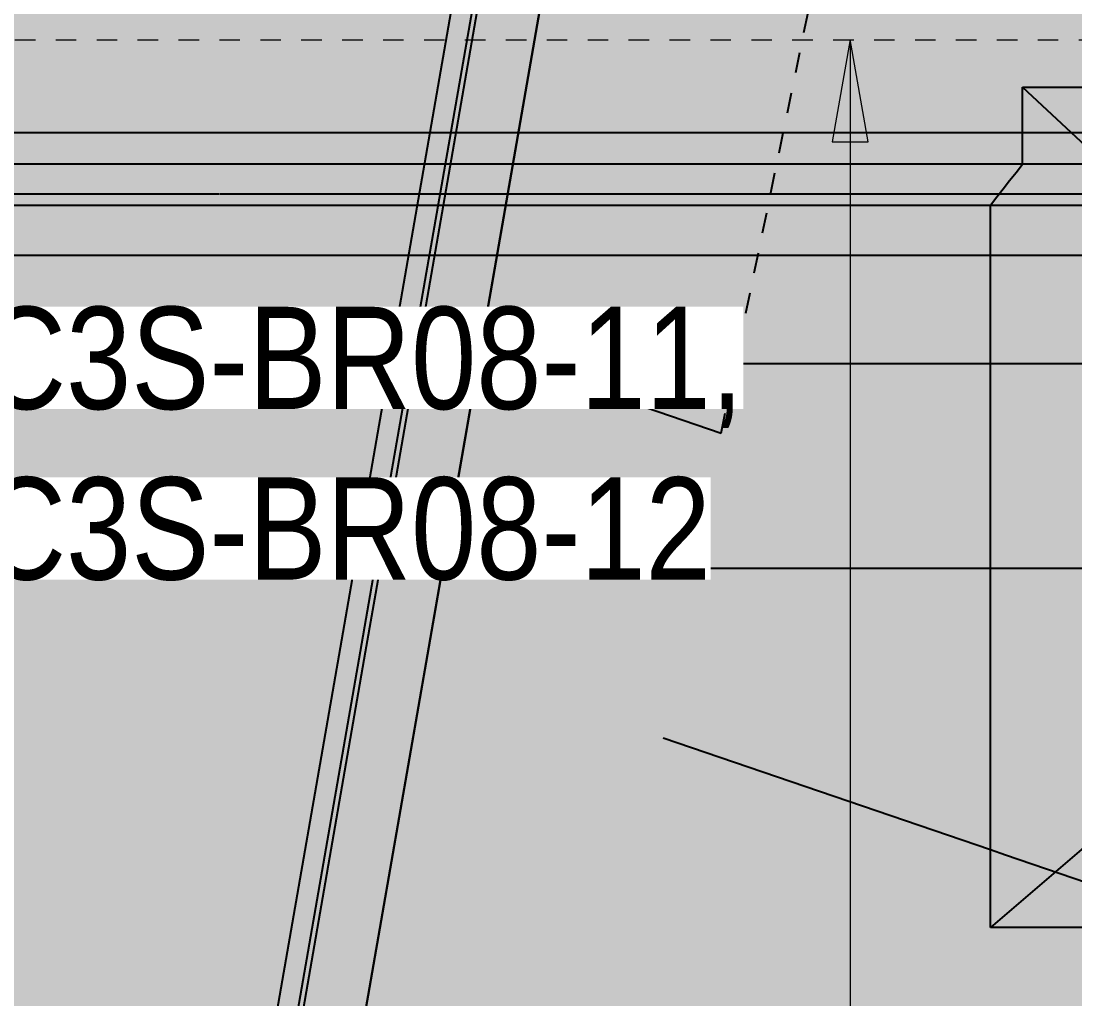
# Model space of a CAD drawing. Header units: metres. Extents: x -1147 to -802, y 5 to 567.
# Drawn here: x -1032.06 to -1026.91, y 539.5 to 544.28 of the extents above; entities that cross this region are included whole.
import ezdxf

# ---------------------------------------------------------------- set-up
doc = ezdxf.new("R2010")
doc.units = ezdxf.units.M
doc.linetypes.add('IMPORT-LNMK-LineTurn _3_', pattern=[0.0012, 0.0006, -0.0006])
doc.linetypes.add('JacobsDash', pattern=[0.0045, 0.003, -0.0015])
for name, color, linetype, lineweight in [('A-FLOR', 7, 'Continuous', 50), ('A-FLOR-PATT', 7, 'Continuous', 40), ('A-GENM', 7, 'Continuous', 35), ('G-ANNO-TEXT', 7, 'Continuous', 9), ('S-BEAM-HDLN', 7, 'JacobsDash', 15)]:
    doc.layers.add(name, color=color, linetype=linetype, lineweight=lineweight)
doc.styles.add('Arial Narrow_3', font='ARIALN.TTF', dxfattribs={"height": 0.5})

# ---------------------------------------------------------------- blocks, each defined once
blk = doc.blocks.new('T2DPAA-T2D-C3S-RW-M2D-100010_dwg-40802999-DRG-2873010 - GENERAL ARRANGEMENT PLAN')
at = {"color": 254, "lineweight": 25, "true_color": 0xd5d5d5}
for p, q in [((50.4926, -595.9832), (51.1578, -598.4861)), ((50.2337, -596.177), (50.6786, -597.8511)), ((49.9554, -596.2977), (50.2073, -597.2456)), ((49.4438, -596.4327), (50.1431, -599.0637)), ((48.4769, -596.6879), (49.1523, -599.2293)), ((50.2073, -597.2456), (50.6543, -598.9278)), ((50.6792, -597.8532), (50.8679, -598.5632)), ((51.1578, -598.4861), (51.2342, -598.7737)), ((50.8679, -598.5632), (50.9443, -598.8507)), ((49.4845, -598.9233), (52.1659, -598.6887)), ((51.2342, -598.7737), (51.977, -601.5686)), ((49.4932, -599.0229), (52.2078, -598.7854)), ((49.4954, -599.0478), (52.2212, -598.8093)), ((50.9443, -598.8507), (51.6578, -601.5354)), ((48.6875, -598.993), (49.4845, -598.9233)), ((50.6543, -598.9278), (50.8494, -599.6617)), ((44.7602, -599.3366), (48.6875, -598.993)), ((48.6962, -599.0926), (49.4932, -599.0229)), ((48.6984, -599.1175), (49.4954, -599.0478)), ((50.1431, -599.0637), (50.8455, -601.7068)), ((44.769, -599.4362), (48.6962, -599.0926)), ((44.7711, -599.4611), (48.6984, -599.1175)), ((49.5215, -599.3466), (52.3972, -599.095)), ((49.1526, -599.2304), (49.1766, -599.3205)), ((50.265, -599.2816), (50.1782, -600.5223)), ((49.1766, -599.3205), (49.879, -601.9636)), ((48.7245, -599.4164), (49.5215, -599.3466)), ((44.7973, -599.76), (48.7245, -599.4164)), ((50.8494, -599.6617), (51.3568, -601.5709)), ((48.6669, -600.6315), (48.5489, -602.3171))]:
    blk.add_line(p, q, dxfattribs=at)
at = {"color": 254, "linetype": 'IMPORT-LNMK-LineTurn _3_', "lineweight": 25, "true_color": 0xd5d5d5}
blk.add_line((50.1782, -600.5223), (52.6742, -600.383), dxfattribs=at)
at = {"color": 254, "lineweight": 25, "true_color": 0xe1e1e1}
for p, q in [((51.6578, -601.5354), (52.1521, -603.3954)), ((51.3568, -601.5709), (51.4915, -602.0779)), ((51.977, -601.5686), (52.173, -602.3062)), ((50.8455, -601.7068), (51.3553, -603.6249)), ((49.879, -601.9636), (50.4608, -604.1528)), ((48.5489, -602.3171), (48.5434, -602.3959)), ((48.5434, -602.3959), (48.4671, -603.4862))]:
    blk.add_line(p, q, dxfattribs=at)
blk = doc.blocks.new('T2DPAA-T2D-PWC-RW-M2D-100010_RoadDesign_rvt-1-DRG-2873010 - GENERAL ARRANGEMENT PLAN')
at = {"color": 254, "lineweight": 18, "true_color": 0xe3e3e3, "rotation": 75.11694444444437}
blk.add_blockref('T2DPAA-T2D-C3S-RW-M2D-100010_dwg-40802999-DRG-2873010 - GENERAL ARRANGEMENT PLAN', (-1722.337, 648.0105), dxfattribs=at)
blk = doc.blocks.new('Top of Pavement - RL A - Top of Pavement - RL A-68818558-DRG-2873010 - GENERAL ARRANGEMENT PLAN')
at = {"layer": 'A-GENM', "color": 9, "lineweight": 25, "true_color": 0xbebebe}
for points in [[(133.3883, 37.3882), (133.4243, 37.2528), (133.4963, 36.9818), (133.6043, 36.5753), (133.7123, 36.1688), (133.8204, 35.7624), (133.9284, 35.3559), (134.0364, 34.9494), (134.1444, 34.5429), (134.2524, 34.1365), (134.3605, 33.73), (134.4325, 33.459), (134.4685, 33.3235)], [(134.4685, 33.3235), (134.5045, 33.188), (134.5765, 32.917), (134.6845, 32.5106), (134.7926, 32.1041), (134.8646, 31.8331), (134.9006, 31.6976)], [(134.9006, 31.6976), (134.9366, 31.5621), (134.9726, 31.4266), (135.0086, 31.2911)], [(135.0086, 31.2911), (135.0446, 31.1556), (135.1166, 30.8847), (135.1887, 30.6137), (135.2247, 30.4782)], [(135.2247, 30.4782), (135.2607, 30.3427), (135.3327, 30.0717), (135.4407, 29.6652), (135.5127, 29.3942), (135.5487, 29.2587)], [(135.743, 29.3057), (135.707, 29.4412), (135.635, 29.7122), (135.563, 29.9832), (135.527, 30.1187)], [(135.9591, 28.4927), (135.9231, 28.6282), (135.8511, 28.8992), (135.779, 29.1702), (135.743, 29.3057)], [(135.5487, 29.2587), (135.5847, 29.1232), (135.6207, 28.9878), (135.6568, 28.8523)]]:
    blk.add_open_spline(points, degree=3, dxfattribs=at)
blk.add_open_spline([(135.527, 30.1187), (135.491, 30.2542), (135.4189, 30.5252), (135.3109, 30.9317), (135.2029, 31.3382), (135.0949, 31.7447), (134.9868, 32.1512), (134.8788, 32.5577), (134.7708, 32.9642), (134.6627, 33.3707), (134.5547, 33.7772), (134.4467, 34.1837), (134.3386, 34.5902), (134.2306, 34.9967), (134.1549, 35.2816), (134.1152, 35.4311), (134.1115, 35.4451)], degree=3, knots=[-0.47109827, -0.47109827, -0.47109827, -0.47109827, -0.46820809, -0.46531792, -0.46242775, -0.45953757, -0.4566474, -0.45375723, -0.45086705, -0.44797688, -0.44508671, -0.44219653, -0.43930636, -0.43641618, -0.43352601, -0.43322811, -0.43322811, -0.43322811, -0.43322811], dxfattribs=at)
blk = doc.blocks.new('T2DPAA-T2D-C3S-RS-M3D-100334_rvt-1-DRG-2873010 - GENERAL ARRANGEMENT PLAN')
at = {"layer": 'A-GENM', "color": 254, "lineweight": 25, "true_color": 0xd1d1d1}
for p, q in [((-1127.5997, 543.9549), (-1127.0583, 543.4498)), ((-1126.4414, 540.9731), (-1127.7568, 539.8465))]:
    blk.add_line(p, q, dxfattribs=at)
at = {"layer": 'A-GENM', "color": 9, "lineweight": 25, "true_color": 0xbebebe}
blk.add_line((-1127.7567, 543.2463), (-1127.7567, 543.378), dxfattribs=at)
at = {"layer": 'A-GENM', "color": 9, "lineweight": 25, "true_color": 0xbebebe, "flags": 128}
for points in [[(-1127.5997, 543.5778), (-1127.5997, 543.6532), (-1127.5997, 543.7286), (-1127.5997, 543.804), (-1127.5997, 543.8794), (-1127.5997, 543.9549)], [(-1127.7567, 543.378), (-1127.7253, 543.4179), (-1127.6939, 543.4579), (-1127.6625, 543.4979), (-1127.6311, 543.5378), (-1127.5997, 543.5778)], [(-1127.7568, 539.8465), (-1127.7568, 540.2389), (-1127.7568, 540.6313), (-1127.7568, 541.0237), (-1127.7568, 541.416), (-1127.7567, 541.8084), (-1127.7567, 542.2008), (-1127.7567, 542.5932), (-1127.7567, 542.9856), (-1127.7567, 543.2441)]]:
    blk.add_lwpolyline(points, dxfattribs=at)
at = {"layer": 'A-GENM', "color": 9, "lineweight": 25, "true_color": 0xbebebe}
for points in [[(-1127.5997, 543.9549), (-1127.4436, 543.9546), (-1127.1316, 543.9542), (-1126.8195, 543.9538), (-1126.6635, 543.9535)], [(-1127.5997, 543.5778), (-1127.7373, 543.5778), (-1128.0125, 543.5778), (-1128.4253, 543.5778), (-1128.8381, 543.5778), (-1129.251, 543.5778), (-1129.6638, 543.5778), (-1130.0766, 543.5778), (-1130.4894, 543.5778), (-1130.9023, 543.5778), (-1131.3151, 543.5778), (-1131.7279, 543.5778), (-1132.1407, 543.5778), (-1132.5535, 543.5778), (-1132.9664, 543.5778), (-1133.2416, 543.5778), (-1133.3792, 543.5778)], [(-1133.2126, 543.378), (-1133.0827, 543.378), (-1132.8229, 543.378), (-1132.4332, 543.378), (-1132.0435, 543.378), (-1131.6538, 543.378), (-1131.2641, 543.378), (-1130.8744, 543.378), (-1130.4847, 543.378), (-1130.0949, 543.378), (-1129.7052, 543.378), (-1129.3155, 543.378), (-1128.9258, 543.378), (-1128.5361, 543.378), (-1128.1464, 543.378), (-1127.8866, 543.378), (-1127.7567, 543.378)]]:
    blk.add_open_spline(points, degree=3, dxfattribs=at)
blk.add_open_spline([(-1123.2302, 539.8481), (-1123.3978, 539.8482), (-1123.7331, 539.8484), (-1124.1523, 539.8486), (-1124.4876, 539.8489), (-1124.8229, 539.8491), (-1125.1582, 539.8494), (-1125.4935, 539.8493), (-1125.8288, 539.8491), (-1126.1641, 539.8486), (-1126.4994, 539.8481), (-1126.8347, 539.8477), (-1127.2538, 539.8472), (-1127.5891, 539.8467), (-1127.7568, 539.8465)], degree=3, knots=[0, 0, 0, 0, 0.111111, 0.222222, 0.277778, 0.333333, 0.444444, 0.5, 0.555556, 0.666667, 0.722222, 0.777778, 0.888889, 1, 1, 1, 1], dxfattribs=at)
at = {"layer": 'A-GENM', "color": 253, "lineweight": 25, "true_color": 0xa3a3a3, "rotation": 75.11694444444437}
blk.add_blockref('Top of Pavement - RL A - Top of Pavement - RL A-68818558-DRG-2873010 - GENERAL ARRANGEMENT PLAN', (-1134.0578, 404.8616), dxfattribs=at)

msp = doc.modelspace()

# ---------------------------------------------------------------- hatches: boundary and pattern name
at = {"layer": 'A-FLOR-PATT', "lineweight": 5, "true_color": 0xe1e1e1}
msp.add_hatch(color=254, dxfattribs=at).paths.add_polyline_path([(-1031.803, 531.2789), (-1029.2319, 546.0472), (-1034.6994, 544.3859), (-1034.5982, 544.1835), (-1035.3527, 544.1835), (-1035.3527, 544.1874), (-1035.3928, 544.1752), (-1032.1993, 532.7025)])
h = msp.add_hatch(color=254, dxfattribs=at)
h.paths.add_polyline_path([(-1025.2425, 507.7099), (-1025.4129, 509.3472), (-1025.6984, 509.3477), (-1025.4667, 508.5152)])
h.paths.add_polyline_path([(-1026.6273, 521.0144), (-1029.2319, 546.0369), (-1031.803, 531.2789), (-1028.947, 521.0185)])
h = msp.add_hatch(color=254, dxfattribs=at)
h.paths.add_polyline_path([(-1025.2425, 507.7099), (-1024.9578, 509.3464), (-1025.4129, 509.3472), (-1025.328, 508.5308)])
h.paths.add_polyline_path([(-1024.6508, 521.0109), (-1024.6888, 521.3724), (-1024.705, 521.6018), (-1024.7225, 522.22), (-1024.7202, 522.3432), (-1024.68, 523.1174), (-1024.5745, 523.9112), (-1022.6533, 534.9359), (-1022.5017, 535.7941), (-1021.996, 538.5181), (-1021.9412, 538.6558), (-1021.9145, 538.6976), (-1021.8131, 538.8044), (-1021.7855, 538.8242), (-1021.7336, 538.8568), (-1021.6322, 538.8968), (-1021.5893, 538.9073), (-1021.4441, 538.9149), (-1021.3912, 538.9073), (-1021.2477, 538.8568), (-1021.2091, 538.8347), (-1021.1006, 538.7419), (-1021.0673, 538.7003), (-1021.0006, 538.574), (-1020.9699, 538.4751), (-1020.9102, 538.2721), (-1020.7847, 537.7809), (-1020.7018, 537.3821), (-1020.6377, 536.996), (-1020.5593, 536.2828), (-1020.5523, 536.1555), (-1020.5323, 535.5099), (-1020.5338, 535.3662), (-1020.5649, 534.7368), (-1020.5755, 534.6152), (-1020.5962, 534.4158), (-1018.5715, 546.0535), (-1029.229, 546.0535), (-1029.2319, 546.0369), (-1026.6273, 521.0144), (-1024.7034, 521.011)])
h.paths.add_polyline_path([(-1021.0896, 544.2777), (-1021.8441, 544.2777), (-1021.4668, 545.0322), (-1021.2466, 544.5918)])
at = {"layer": 'G-ANNO-TEXT'}
msp.add_hatch(color=256, dxfattribs=at).paths.add_polyline_path([(-1028.0113, 544.1881), (-1028.0994, 543.6881), (-1027.9231, 543.6881)])

# ---------------------------------------------------------------- linework, layer by layer
at = {"layer": 'A-FLOR', "color": 252, "lineweight": 25, "true_color": 0x888888}
msp.add_line((-1029.229, 546.0535), (-1035.9058, 507.7298), dxfattribs=at)
at = {"layer": 'G-ANNO-TEXT'}
for p, q in [((-1028.0113, 544.1881), (-1028.0994, 543.6881)), ((-1027.9231, 543.6881), (-1028.0113, 544.1881)), ((-1028.0113, 544.1881), (-1028.0113, 539.166)), ((-1028.0994, 543.6881), (-1027.9231, 543.6881))]:
    msp.add_line(p, q, dxfattribs=at)
at = {"layer": 'S-BEAM-HDLN'}
msp.add_line((-1022.1944, 544.1836), (-1035.0304, 544.1836), dxfattribs=at)

# ---------------------------------------------------------------- block references
at = {"lineweight": 5}
for name in ['T2DPAA-T2D-PWC-RW-M2D-100010_RoadDesign_rvt-1-DRG-2873010 - GENERAL ARRANGEMENT PLAN', 'T2DPAA-T2D-C3S-RS-M3D-100334_rvt-1-DRG-2873010 - GENERAL ARRANGEMENT PLAN']:
    msp.add_blockref(name, (100.4304, 0), dxfattribs=at)

# ---------------------------------------------------------------- next in the draw order: texts
at = {"layer": 'G-ANNO-TEXT', "char_height": 0.5, "attachment_point": 1, "style": 'Arial Narrow_3', "bg_fill": 3, "box_fill_scale": 1, "bg_fill_color": 256, "bg_fill_true_color": 13158600, "bg_fill_transparency": 0}
for s, insert in [('BRP-C3S-BR08-11,', (-1033.6253, 542.8809)), ('BRP-C3S-BR08-12', (-1033.6253, 542.0474))]:
    msp.add_mtext(s, dxfattribs=dict(at, insert=insert))

doc.saveas('drawing.dxf')
